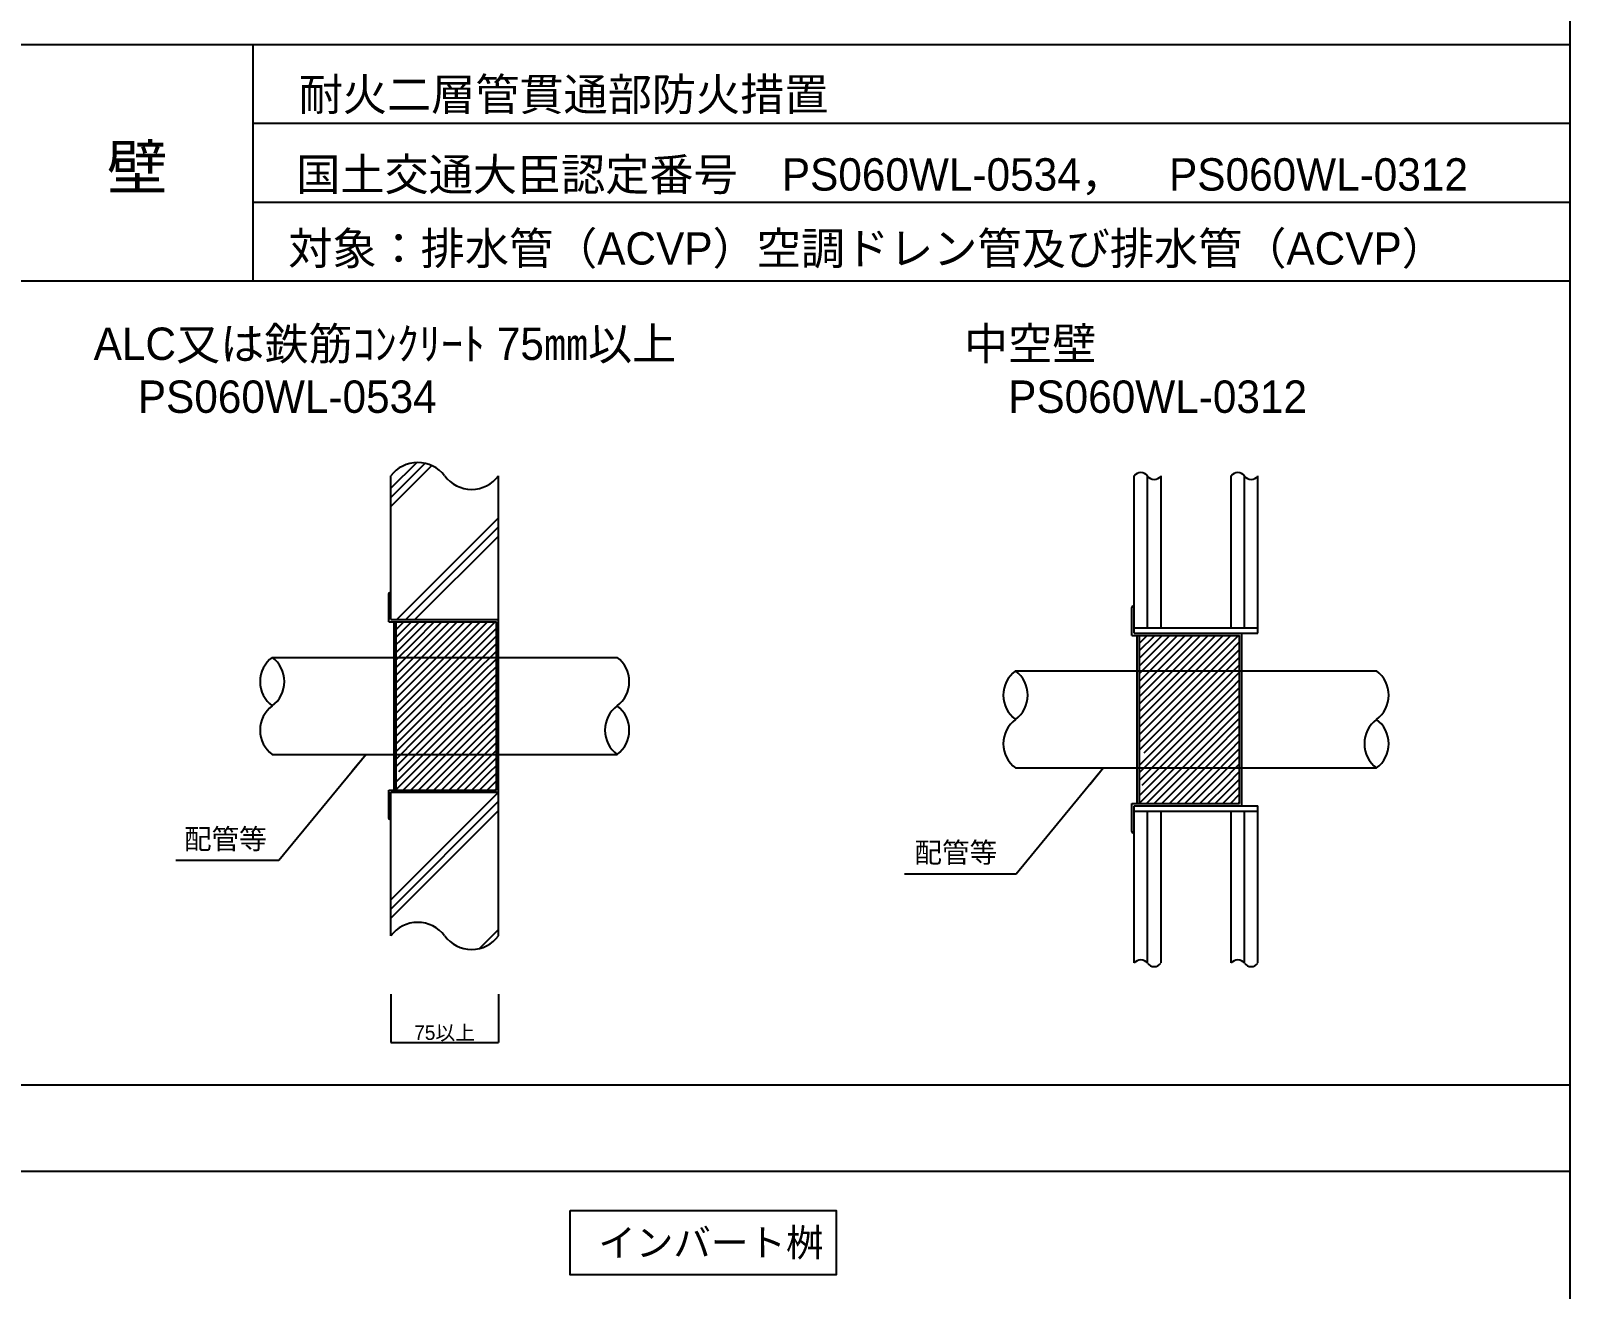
# Model space of a CAD drawing. Extents: x 443 to 1217, y -1921 to -677.
# Drawn here: x 1020.6 to 1210.9, y -1648.1 to -1492.6 of the extents above; entities that cross this region are included whole.
import ezdxf
from ezdxf.enums import TextEntityAlignment as Align

# ---------------------------------------------------------------- set-up
doc = ezdxf.new("R2010")
doc.units = 0
doc.header["$MEASUREMENT"] = 0
doc.layers.get('0').update_dxf_attribs({"linetype": 'CONTINUOUS'})
for name, color, linetype in [('1', 7, 'CONTINUOUS'), ('10', 7, 'CONTINUOUS'), ('2', 2, 'CONTINUOUS'), ('25', 7, 'CONTINUOUS'), ('3', 8, 'CONTINUOUS'), ('5', 7, 'CONTINUOUS'), ('6', 7, 'CONTINUOUS'), ('92設備記述', 3, 'CONTINUOUS')]:
    doc.layers.add(name, color=color, linetype=linetype)
doc.styles.get("Standard").update_dxf_attribs({"font": 'MS PGothic.ttf'})
doc.styles.add('ｽﾀｲﾙ2', font='MS PGothic.ttf')

msp = doc.modelspace()

# ---------------------------------------------------------------- linework, layer by layer
at = {"color": 7, "linetype": 'Continuous'}
for p, q in [((1062.07, -1582.01), (1051.28, -1595.12)), ((1153.22, -1583.69), (1142.44, -1596.8)), ((1051.28, -1595.12), (1038.58, -1595.12)), ((1142.44, -1596.8), (1128.61, -1596.8))]:
    msp.add_line(p, q, dxfattribs=at)
at = {"color": 0}
for p, q in [((1062.07, -1582.01), (1060.37, -1584.07)), ((1153.22, -1583.69), (1151.53, -1585.75))]:
    msp.add_line(p, q, dxfattribs=at)
at = {"layer": '1', "color": 4, "linetype": 'Continuous'}
for p, q in [((442.67, -1494.28), (1210.9, -1494.28)), ((1018.85, -1523.49), (1210.9, -1523.49)), ((442.67, -1622.85), (1210.9, -1622.85))]:
    msp.add_line(p, q, dxfattribs=at)
at = {"layer": '1', "color": 3, "linetype": 'Continuous'}
for p, q in [((1048.06, -1494.28), (1048.06, -1523.49)), ((1048.06, -1504.02), (1210.9, -1504.02)), ((1048.06, -1513.76), (1210.9, -1513.76))]:
    msp.add_line(p, q, dxfattribs=at)
at = {"layer": '2', "color": 8, "linetype": 'Continuous'}
for p, q in [((1065.13, -1549.13), (1068.33, -1545.94)), ((1065.13, -1550.26), (1069.36, -1546.04)), ((1065.13, -1551.39), (1070.21, -1546.32)), ((1065.86, -1565.36), (1078.45, -1552.77)), ((1066.99, -1565.36), (1078.45, -1553.9)), ((1068.12, -1565.36), (1078.45, -1555.03)), ((1065.8, -1566.57), (1066.74, -1565.63)), ((1065.8, -1567.51), (1067.68, -1565.63)), ((1065.8, -1572.22), (1072.39, -1565.63)), ((1065.8, -1573.16), (1073.33, -1565.63)), ((1066.32, -1567.93), (1068.62, -1565.63)), ((1067.07, -1568.13), (1069.57, -1565.63)), ((1067.81, -1572.09), (1074.28, -1565.63)), ((1068.14, -1568), (1070.51, -1565.63)), ((1068.71, -1572.13), (1075.22, -1565.63)), ((1068.97, -1568.11), (1071.45, -1565.63)), ((1069.61, -1572.18), (1076.16, -1565.63)), ((1070.8, -1571.93), (1077.1, -1565.63)), ((1071.66, -1572.02), (1078.04, -1565.63)), ((1076.76, -1567.86), (1078.19, -1566.43)), ((1077.44, -1568.12), (1078.19, -1567.37)), ((1157.66, -1568.25), (1158.6, -1567.31)), ((1157.66, -1569.19), (1159.55, -1567.31)), ((1157.66, -1570.13), (1160.49, -1567.31)), ((1158.93, -1569.81), (1161.43, -1567.31)), ((1160, -1569.68), (1162.37, -1567.31)), ((1160.84, -1569.78), (1163.31, -1567.31)), ((1161.78, -1569.78), (1164.26, -1567.31)), ((1162.93, -1569.57), (1165.2, -1567.31)), ((1163.79, -1569.66), (1166.14, -1567.31)), ((1164.69, -1569.7), (1167.08, -1567.31)), ((1165.54, -1569.79), (1168.02, -1567.31)), ((1166.51, -1569.76), (1168.96, -1567.31)), ((1167.68, -1569.53), (1169.91, -1567.31)), ((1065.8, -1568.45), (1066.32, -1567.93)), ((1065.8, -1570.34), (1068.14, -1568)), ((1065.8, -1571.28), (1068.97, -1568.11)), ((1065.8, -1569.4), (1067.07, -1568.13)), ((1072.71, -1571.9), (1076.76, -1567.86)), ((1073.64, -1571.92), (1077.44, -1568.12)), ((1074.46, -1572.04), (1078.19, -1568.31)), ((1075.49, -1571.95), (1078.19, -1569.25)), ((1157.66, -1572.01), (1160, -1569.68)), ((1158.89, -1573.61), (1162.93, -1569.57)), ((1159.67, -1573.77), (1163.79, -1569.66)), ((1160.58, -1573.81), (1164.69, -1569.7)), ((1163.52, -1573.69), (1167.68, -1569.53)), ((1164.58, -1573.58), (1168.62, -1569.53)), ((1168.62, -1569.53), (1170.05, -1568.1)), ((1169.3, -1569.8), (1170.05, -1569.05)), ((1076.44, -1571.94), (1078.19, -1570.19)), ((1077.18, -1572.14), (1078.19, -1571.14)), ((1157.66, -1572.96), (1160.84, -1569.78)), ((1157.66, -1573.9), (1161.78, -1569.78)), ((1157.66, -1571.07), (1158.93, -1569.81)), ((1161.47, -1573.86), (1165.54, -1569.79)), ((1162.66, -1573.61), (1166.51, -1569.76)), ((1165.5, -1573.6), (1169.3, -1569.8)), ((1166.32, -1573.71), (1170.05, -1569.99)), ((1167.35, -1573.63), (1170.05, -1570.93)), ((1065.8, -1578.81), (1072.71, -1571.9)), ((1065.8, -1579.76), (1073.64, -1571.92)), ((1065.8, -1576.93), (1070.8, -1571.93)), ((1065.8, -1577.87), (1071.66, -1572.02)), ((1065.8, -1574.11), (1067.81, -1572.09)), ((1065.8, -1575.05), (1068.71, -1572.13)), ((1065.8, -1575.99), (1069.61, -1572.18)), ((1066.37, -1580.13), (1074.46, -1572.04)), ((1067.35, -1580.08), (1075.49, -1571.95)), ((1068.49, -1579.9), (1076.44, -1571.94)), ((1069.38, -1579.94), (1077.18, -1572.14)), ((1070.1, -1580.17), (1078.19, -1572.08)), ((1071.08, -1580.12), (1078.19, -1573.02)), ((1168.3, -1573.62), (1170.05, -1571.87)), ((1169.05, -1573.82), (1170.05, -1572.81)), ((1072.15, -1580), (1078.19, -1573.96)), ((1073.09, -1580), (1078.19, -1574.9)), ((1157.66, -1580.49), (1164.58, -1573.58)), ((1157.66, -1581.43), (1165.5, -1573.6)), ((1157.66, -1574.84), (1158.89, -1573.61)), ((1157.66, -1578.61), (1162.66, -1573.61)), ((1157.66, -1579.55), (1163.52, -1573.69)), ((1157.66, -1575.78), (1159.67, -1573.77)), ((1157.66, -1576.72), (1160.58, -1573.81)), ((1157.66, -1577.67), (1161.47, -1573.86)), ((1158.23, -1581.8), (1166.32, -1573.71)), ((1159.22, -1581.76), (1167.35, -1573.63)), ((1160.35, -1581.57), (1168.3, -1573.62)), ((1161.25, -1581.62), (1169.05, -1573.82)), ((1161.96, -1581.84), (1170.05, -1573.76)), ((1162.95, -1581.8), (1170.05, -1574.7)), ((1073.89, -1580.14), (1078.19, -1575.85)), ((1075.07, -1579.9), (1078.19, -1576.79)), ((1164.01, -1581.67), (1170.05, -1575.64)), ((1164.96, -1581.68), (1170.05, -1576.58)), ((1075.77, -1580.15), (1078.19, -1577.73)), ((1077.01, -1579.85), (1078.19, -1578.67)), ((1165.76, -1581.81), (1170.05, -1577.52)), ((1166.94, -1581.58), (1170.05, -1578.46)), ((1065.8, -1582.58), (1068.49, -1579.9)), ((1065.8, -1583.52), (1069.38, -1579.94)), ((1065.8, -1581.64), (1067.35, -1580.08)), ((1065.8, -1580.7), (1066.37, -1580.13)), ((1066.13, -1584.14), (1070.1, -1580.17)), ((1066.97, -1584.24), (1071.08, -1580.12)), ((1068.1, -1584.05), (1072.15, -1580)), ((1069.23, -1583.86), (1073.09, -1580)), ((1070.01, -1584.02), (1073.89, -1580.14)), ((1070.78, -1584.19), (1075.07, -1579.9)), ((1071.71, -1584.21), (1075.77, -1580.15)), ((1072.69, -1584.17), (1077.01, -1579.85)), ((1073.82, -1583.98), (1077.68, -1580.12)), ((1074.92, -1583.82), (1078.19, -1580.56)), ((1077.68, -1580.12), (1078.19, -1579.61)), ((1167.63, -1581.82), (1170.05, -1579.41)), ((1168.87, -1581.53), (1170.05, -1580.35)), ((1075.85, -1583.83), (1078.19, -1581.5)), ((1076.63, -1583.99), (1078.19, -1582.44)), ((1157.66, -1584.26), (1160.35, -1581.57)), ((1157.66, -1585.2), (1161.25, -1581.62)), ((1157.66, -1583.32), (1159.22, -1581.76)), ((1157.99, -1585.81), (1161.96, -1581.84)), ((1158.83, -1585.92), (1162.95, -1581.8)), ((1159.96, -1585.72), (1164.01, -1581.67)), ((1161.1, -1585.53), (1164.96, -1581.68)), ((1161.87, -1585.7), (1165.76, -1581.81)), ((1162.64, -1585.87), (1166.94, -1581.58)), ((1163.57, -1585.88), (1167.63, -1581.82)), ((1164.55, -1585.85), (1168.87, -1581.53)), ((1165.69, -1585.65), (1170.05, -1581.29)), ((1166.78, -1585.5), (1170.05, -1582.23)), ((1065.8, -1586.35), (1068.1, -1584.05)), ((1065.8, -1585.41), (1066.97, -1584.24)), ((1066.68, -1586.41), (1069.23, -1583.86)), ((1067.62, -1586.41), (1070.01, -1584.02)), ((1068.57, -1586.41), (1070.78, -1584.19)), ((1069.51, -1586.41), (1071.71, -1584.21)), ((1070.45, -1586.41), (1072.69, -1584.17)), ((1071.39, -1586.41), (1073.82, -1583.98)), ((1072.33, -1586.41), (1074.92, -1583.82)), ((1073.28, -1586.41), (1075.85, -1583.83)), ((1074.22, -1586.41), (1076.63, -1583.99)), ((1075.16, -1586.41), (1077.39, -1584.18)), ((1076.1, -1586.41), (1078.19, -1584.32)), ((1077.39, -1584.18), (1078.19, -1583.38)), ((1167.71, -1585.51), (1170.05, -1583.17)), ((1168.49, -1585.67), (1170.05, -1584.12)), ((1065.13, -1599.99), (1078.45, -1586.67)), ((1077.04, -1586.41), (1078.19, -1585.26)), ((1077.98, -1586.41), (1078.19, -1586.21)), ((1157.66, -1588.03), (1159.96, -1585.72)), ((1157.66, -1587.08), (1158.83, -1585.92)), ((1158.55, -1588.08), (1161.1, -1585.53)), ((1159.49, -1588.08), (1161.87, -1585.7)), ((1160.43, -1588.08), (1162.64, -1585.87)), ((1161.37, -1588.08), (1163.57, -1585.88)), ((1162.31, -1588.08), (1164.55, -1585.85)), ((1163.26, -1588.08), (1165.69, -1585.65)), ((1164.2, -1588.08), (1166.78, -1585.5)), ((1165.14, -1588.08), (1167.71, -1585.51)), ((1166.08, -1588.08), (1168.49, -1585.67)), ((1167.02, -1588.08), (1169.25, -1585.86)), ((1167.96, -1588.08), (1170.05, -1586)), ((1169.25, -1585.86), (1170.05, -1585.06)), ((1065.13, -1601.12), (1078.45, -1587.8)), ((1168.91, -1588.08), (1170.05, -1586.94)), ((1169.85, -1588.08), (1170.05, -1587.88)), ((1065.13, -1602.26), (1078.45, -1588.93)), ((1076.1, -1605.98), (1078.45, -1603.63))]:
    msp.add_line(p, q, dxfattribs=at)
at = {"layer": '2', "color": 2, "linetype": 'Continuous'}
for p, q in [((1065.13, -1562.17), (1065.13, -1547.6)), ((1078.45, -1565.36), (1078.45, -1547.6)), ((1078.45, -1604.43), (1078.45, -1586.67)), ((1065.13, -1604.43), (1065.13, -1589.87))]:
    msp.add_line(p, q, dxfattribs=at)
at = {"layer": '2', "color": 3, "linetype": 'Continuous'}
for p, q in [((1157, -1563.84), (1157, -1547.61)), ((1158.66, -1566.37), (1158.66, -1547.61)), ((1160.33, -1566.37), (1160.33, -1547.61)), ((1168.98, -1566.37), (1168.98, -1547.61)), ((1170.65, -1566.37), (1170.65, -1547.61)), ((1172.31, -1567.04), (1172.31, -1547.61)), ((1172.31, -1607.78), (1172.31, -1588.35)), ((1158.66, -1607.78), (1158.66, -1589.02)), ((1160.33, -1607.78), (1160.33, -1589.02)), ((1168.98, -1607.78), (1168.98, -1589.02)), ((1170.65, -1607.78), (1170.65, -1589.02)), ((1157, -1607.78), (1157, -1591.55))]:
    msp.add_line(p, q, dxfattribs=at)
at = {"layer": '2', "color": 2, "linetype": 'Continuous'}
for centre, start, end in [((1068.46, -1550.1), 36.8699, 143.1301), ((1075.12, -1545.1), 216.8699, 323.1301), ((1068.46, -1606.93), 36.8699, 143.1301), ((1075.12, -1601.94), 216.8699, 323.1301)]:
    msp.add_arc(centre, 4.16, start, end, dxfattribs=at)
at = {"layer": '2', "color": 3, "linetype": 'Continuous'}
for centre, start, end in [((1157.83, -1548.24), 36.8699, 143.1301), ((1159.49, -1546.99), 216.8699, 323.1301), ((1169.82, -1548.24), 36.8699, 143.1301), ((1171.48, -1546.99), 216.8699, 323.1301), ((1157.83, -1608.44), 36.8699, 143.1301), ((1169.82, -1608.44), 36.8699, 143.1301), ((1159.49, -1607.19), 216.8699, 323.1301), ((1171.48, -1607.19), 216.8699, 323.1301)]:
    msp.add_arc(centre, 1.04, start, end, dxfattribs=at)
at = {"layer": '25', "color": 4}
for p, q in [((1210.9, -1879.99), (1210.9, -1365.7)), ((442.67, -1633.52), (1210.9, -1633.52))]:
    msp.add_line(p, q, dxfattribs=at)
at = {"layer": '3', "color": 3, "linetype": 'Continuous'}
for p, q in [((1064.87, -1565.63), (1064.87, -1562.17)), ((1065.13, -1565.36), (1065.13, -1562.17)), ((1156.73, -1567.31), (1156.73, -1563.84)), ((1157, -1567.04), (1157, -1563.84)), ((1064.87, -1565.63), (1078.19, -1565.63)), ((1065.13, -1565.36), (1078.45, -1565.36)), ((1065.53, -1586.41), (1065.53, -1565.63)), ((1065.8, -1586.41), (1065.8, -1565.63)), ((1078.19, -1586.41), (1078.19, -1565.63)), ((1078.45, -1586.67), (1078.45, -1565.36)), ((1156.73, -1567.31), (1170.05, -1567.31)), ((1157, -1566.37), (1172.31, -1566.37)), ((1157, -1567.04), (1172.31, -1567.04)), ((1157.4, -1588.08), (1157.4, -1567.31)), ((1157.66, -1588.08), (1157.66, -1567.31)), ((1170.05, -1588.08), (1170.05, -1567.31)), ((1170.32, -1588.35), (1170.32, -1567.04)), ((1064.87, -1589.87), (1064.87, -1586.41)), ((1064.87, -1586.41), (1078.19, -1586.41)), ((1065.13, -1586.67), (1078.45, -1586.67)), ((1065.13, -1589.87), (1065.13, -1586.67)), ((1156.73, -1591.55), (1156.73, -1588.08)), ((1156.73, -1588.08), (1170.05, -1588.08)), ((1157, -1588.35), (1172.31, -1588.35)), ((1157, -1591.55), (1157, -1588.35)), ((1157, -1589.02), (1172.31, -1589.02))]:
    msp.add_line(p, q, dxfattribs=at)
for centre, start, end in [((1065, -1562.17), 0, 180), ((1156.86, -1563.84), 0, 180), ((1065, -1589.87), 180, 360), ((1156.86, -1591.55), 180, 360)]:
    msp.add_arc(centre, 0.133, start, end, dxfattribs=at)
at = {"layer": '5', "color": 3, "linetype": 'Continuous'}
for p, q in [((1050.48, -1570.02), (1078.45, -1570.02)), ((1078.45, -1570.02), (1093.1, -1570.02)), ((1142.34, -1571.7), (1170.32, -1571.7)), ((1170.32, -1571.7), (1186.97, -1571.7)), ((1050.48, -1582.01), (1078.45, -1582.01)), ((1078.45, -1582.01), (1093.1, -1582.01)), ((1142.34, -1583.69), (1170.32, -1583.69)), ((1170.32, -1583.69), (1186.97, -1583.69))]:
    msp.add_line(p, q, dxfattribs=at)
for centre, start, end in [((1052.73, -1573.02), 126.8699, 233.1301), ((1048.23, -1573.02), 306.8699, 53.1301), ((1090.86, -1573.02), 306.8699, 53.1301), ((1144.59, -1574.7), 126.8699, 233.1301), ((1140.1, -1574.7), 306.8699, 53.1301), ((1184.72, -1574.7), 306.8699, 53.1301), ((1052.73, -1579.02), 126.8699, 233.1301), ((1095.35, -1579.02), 126.8699, 233.1301), ((1090.86, -1579.02), 306.8699, 53.1301), ((1144.59, -1580.69), 126.8699, 233.1301), ((1189.21, -1580.69), 126.8699, 233.1301), ((1184.72, -1580.69), 306.8699, 53.1301)]:
    msp.add_arc(centre, 3.75, start, end, dxfattribs=at)
at = {"layer": '6', "color": 7, "linetype": 'Continuous'}
for p, q in [((1065.13, -1611.64), (1065.13, -1617.61)), ((1078.45, -1611.64), (1078.45, -1617.61)), ((1065.13, -1617.61), (1078.45, -1617.61))]:
    msp.add_line(p, q, dxfattribs=at)
at = {"layer": '92設備記述', "color": 2}
msp.add_lwpolyline([(1087.3, -1638.37), (1120.16, -1638.37), (1120.16, -1646.3), (1087.3, -1646.3)], close=True, dxfattribs=at)

# ---------------------------------------------------------------- texts
at = {"layer": '10', "linetype": 'Continuous', "style": 'ｽﾀｲﾙ2'}
for p in [(1039.57, -1594.46), (1129.84, -1596.13)]:
    msp.add_attdef('配管等', text='', height=2.5, dxfattribs=at).set_placement(p, align=Align.BOTTOM_LEFT)
at = {"layer": '25', "style": 'ｽﾀｲﾙ2'}
for s, p in [('耐火二層管貫通部防火措置', (1053.75, -1502.46)), ('国土交通大臣認定番号\u3000PS060WL-0534，\u3000PS060WL-0312', (1053.45, -1512.35)), ('対象：排水管（ACVP）空調ドレン管及び排水管（ACVP）', (1052.46, -1521.49)), ('ALC又は鉄筋ｺﾝｸﾘｰﾄ 75㎜以上', (1028.41, -1533.27)), ('中空壁', (1135.98, -1533.27)), ('\u3000PS060WL-0534', (1028.41, -1539.81)), ('\u3000PS060WL-0312', (1135.98, -1539.81))]:
    msp.add_text(s, height=4, dxfattribs=at).set_placement(p)
msp.add_text('壁', height=5.5, dxfattribs=at).set_placement((1033.8, -1509.27), align=Align.MIDDLE)
at = {"layer": '6', "color": 7, "linetype": 'Continuous', "insert": (1071.79, -1616.49), "char_height": 1.8, "attachment_point": 5}
msp.add_mtext('\\A1;75以上', dxfattribs=at)
at = {"layer": '92設備記述', "color": 7, "style": 'ｽﾀｲﾙ2'}
msp.add_text('インバート桝', height=3.4, dxfattribs=at).set_placement((1090.78, -1644.03))

doc.saveas('drawing.dxf')
